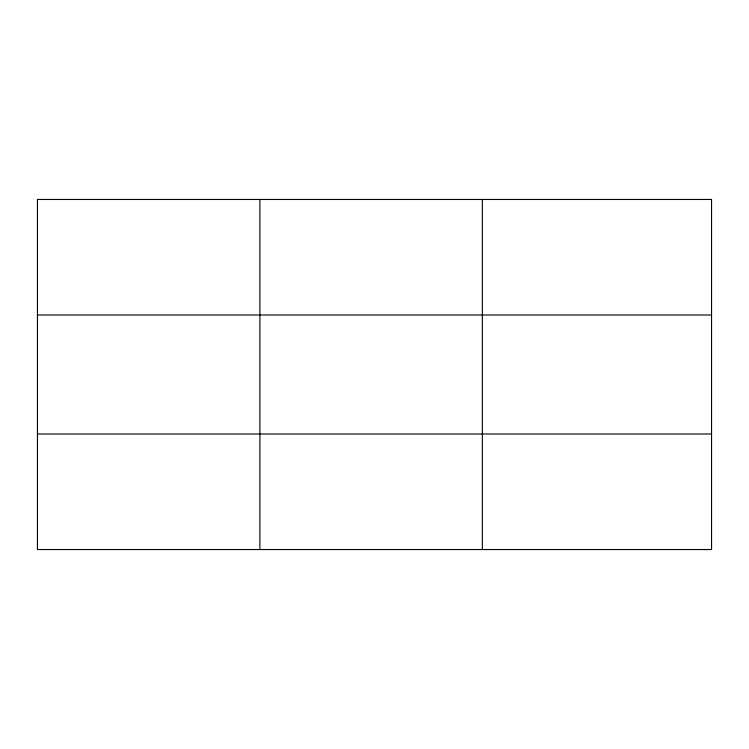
<?xml version="1.0" encoding="UTF-8"?>
<svg xmlns="http://www.w3.org/2000/svg" width="749" height="749" viewBox="0 0 749 749"><rect width="100%" height="100%" fill="white"/><g stroke="black" fill="none" stroke-linecap="round" stroke-linejoin="round"><path stroke-width="1.12" d="M259.903 549.532L259.903 199.468M482.356 549.532L482.356 199.468M37.45 314.992L711.55 314.992M37.45 434.008L711.55 434.008M711.55 520.649L711.55 549.532L37.45 549.532L37.45 199.468L711.55 199.468L711.55 520.649"/></g></svg>
